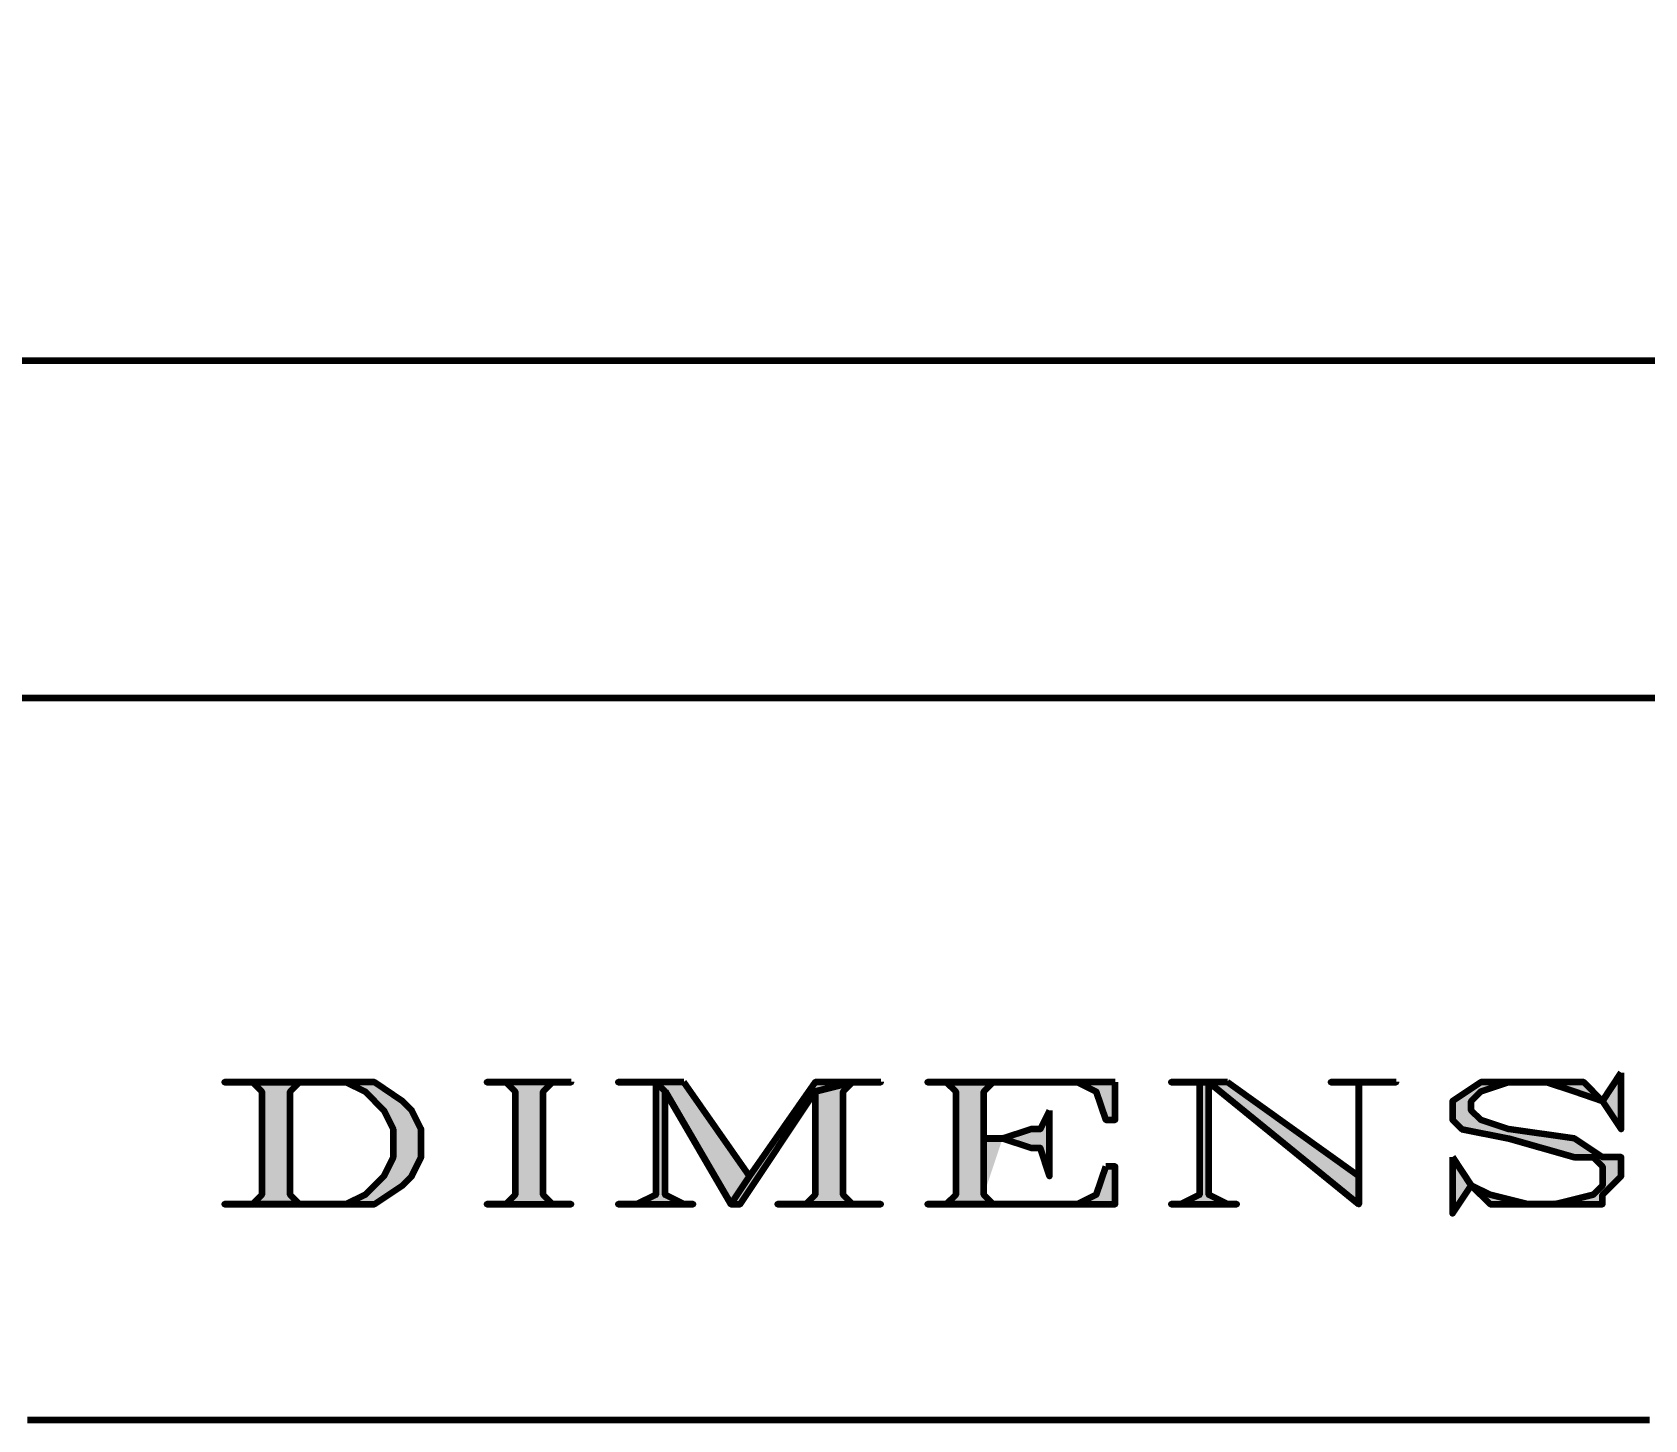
# Model space of a CAD drawing. Header units: inches. Extents: x 16 to 776, y 37 to 575.
# Drawn here: x 269.75 to 298.42, y 261.67 to 286.33 of the extents above; entities that cross this region are included whole.
import ezdxf

# ---------------------------------------------------------------- set-up
doc = ezdxf.new("R2010")
doc.units = ezdxf.units.IN
doc.header["$MEASUREMENT"] = 0
for name, color, linetype, lineweight in [('H', 7, 'CONTINUOUS', 100), ('P', 250, 'CONTINUOUS', 100), ('Text', 250, 'CONTINUOUS', 100)]:
    doc.layers.add(name, color=color, linetype=linetype, lineweight=lineweight)
doc.styles.get("Standard").update_dxf_attribs({"font": 'txt', "width": 0.75})

msp = doc.modelspace()

# ---------------------------------------------------------------- hatches: boundary and pattern name
at = {"layer": 'H', "linetype": 'Continuous'}
for points in [[(298, 267.833), (297.667, 267.333), (298, 266.833)], [(275.333, 267.667), (273.167, 267.667), (273.5, 267.667), (275.333, 267.667), (275.667, 267.5), (276, 267.167), (276.167, 266.833), (276.167, 266.333), (276, 266), (275.667, 265.667), (275.333, 265.5), (274.667, 265.5), (273.5, 265.5), (273.167, 265.5), (275.333, 265.5), (275.833, 265.5), (276.333, 265.833), (276.5, 266), (276.667, 266.333), (276.667, 266.833), (276.5, 267.167), (276.333, 267.333), (275.833, 267.667)], [(273.5, 267.667), (273.667, 267.667), (273.833, 267.5), (273.833, 265.667), (273.667, 265.5), (273.5, 265.5), (274.667, 265.5), (274.5, 265.5), (274.333, 265.667), (274.333, 267.5), (274.5, 267.667), (274.667, 267.667), (275.333, 267.667)], [(279.333, 267.667), (277.833, 267.667), (278, 267.667), (278.167, 267.667), (278.333, 267.5), (278.333, 265.667), (278.167, 265.5), (278, 265.5), (277.833, 265.5), (279.333, 265.5), (279.167, 265.5), (279, 265.5), (278.833, 265.667), (278.833, 267.5), (279, 267.667), (279.167, 267.667)], [(280.833, 267.667), (280.833, 265.667), (280.5, 265.5), (280.167, 265.5), (281.5, 265.5), (281.333, 265.5), (281, 265.667), (281, 267.5)], [(281.333, 267.667), (280.167, 267.667), (280.5, 267.667), (280.833, 267.667), (281, 267.5), (282.167, 265.5), (282.5, 266)], [(284.833, 267.667), (283.667, 267.667), (282.5, 266), (282.167, 265.5), (282.333, 265.5), (283.667, 267.5), (284.333, 267.667), (284.5, 267.667)], [(284.333, 267.667), (283.667, 267.5), (283.667, 265.667), (283.5, 265.5), (283.333, 265.5), (283, 265.5), (284.833, 265.5), (284.5, 265.5), (284.333, 265.5), (284.167, 265.667), (284.167, 267.5)], [(289, 267.667), (285.667, 267.667), (285.833, 267.667), (287.833, 267.667), (288.333, 267.667), (288.667, 267.5), (288.833, 267), (289, 267)], [(290.167, 267.667), (290.5, 267.667), (290.5, 265.667), (290.167, 265.5), (290, 265.5), (291.167, 265.5), (291, 265.5), (290.667, 265.667), (290.667, 267.667)], [(291, 267.667), (290, 267.667), (290.167, 267.667), (290.667, 267.667), (293.333, 265.5), (293.333, 266)], [(294, 267.667), (292.833, 267.667), (293, 267.667), (293.333, 267.667), (293.333, 266), (293.333, 265.5), (293.333, 267.667), (293.833, 267.667)], [(296.833, 267.667), (296.667, 267.667), (297.167, 267.5), (297.667, 267.333), (297.333, 267.667)], [(295, 266.333), (295, 265.333), (295.333, 265.833)], [(288.833, 266.167), (288.667, 265.667), (288.333, 265.5), (287.833, 265.5), (287, 265.5), (285.833, 265.5), (285.667, 265.5), (289, 265.5), (289, 266.167)], [(295.333, 265.833), (295.667, 265.5), (296.333, 265.5), (295.667, 265.667)]]:
    msp.add_hatch(color=0, dxfattribs=at).paths.add_polyline_path(points)
h = msp.add_hatch(color=0, dxfattribs=at)
edge = h.paths.add_edge_path()
edge.add_line((285.833, 267.667), (286, 267.667))
edge.add_line((286, 267.667), (286.167, 267.5))
edge.add_line((286.167, 267.5), (286.167, 265.667))
edge.add_line((286.167, 265.667), (286, 265.5))
edge.add_line((286, 265.5), (285.833, 265.5))
edge.add_line((285.833, 265.5), (287, 265.5))
edge.add_line((287, 265.5), (286.833, 265.5))
edge.add_line((286.833, 265.5), (286.667, 265.667))
edge.add_line((286.667, 265.667), (287, 266.667))
edge.add_line((287, 266.667), (286.667, 266.667))
edge.add_line((286.667, 266.667), (286.667, 267.5))
edge.add_line((286.667, 267.5), (286.833, 267.667))
edge.add_line((286.833, 267.667), (287, 267.667))
edge.add_line((287, 267.667), (287.833, 267.667))
h = msp.add_hatch(color=0, dxfattribs=at)
edge = h.paths.add_edge_path()
edge.add_line((296.833, 267.667), (296, 267.667))
edge.add_line((296, 267.667), (295.5, 267.667))
edge.add_line((295.5, 267.667), (295, 267.333))
edge.add_line((295, 267.333), (295, 267))
edge.add_line((295, 267), (295.167, 266.833))
edge.add_line((295.167, 266.833), (296, 266.667))
edge.add_line((296, 266.667), (297.167, 266.333))
edge.add_line((297.167, 266.333), (297.5, 266.333))
edge.add_line((297.5, 266.333), (297.667, 266.167))
edge.add_line((297.667, 266.167), (297.667, 265.833))
edge.add_line((297.667, 265.833), (297.5, 265.667))
edge.add_line((297.5, 265.667), (296.333, 265.5))
edge.add_line((296.333, 265.5), (296.833, 265.5))
edge.add_line((296.833, 265.5), (297.667, 265.5))
edge.add_line((297.667, 265.5), (297.667, 265.667))
edge.add_line((297.667, 265.667), (298, 266))
edge.add_line((298, 266), (298, 266.333))
edge.add_line((298, 266.333), (297.667, 266.333))
edge.add_line((297.667, 266.333), (297.167, 266.667))
edge.add_line((297.167, 266.667), (296, 266.833))
edge.add_line((296, 266.833), (295.5, 267))
edge.add_line((295.5, 267), (295.333, 267.167))
edge.add_line((295.333, 267.167), (295.333, 267.333))
edge.add_line((295.333, 267.333), (295.5, 267.5))
edge.add_line((295.5, 267.5), (296, 267.667))
edge.add_line((296, 267.667), (296.667, 267.667))
h = msp.add_hatch(color=0, dxfattribs=at)
edge = h.paths.add_edge_path()
edge.add_line((287.833, 267.167), (287.667, 266.833))
edge.add_line((287.667, 266.833), (287.5, 266.833))
edge.add_line((287.5, 266.833), (286.667, 266.667))
edge.add_line((286.667, 266.667), (287, 266.667))
edge.add_line((287, 266.667), (287.5, 266.5))
edge.add_line((287.5, 266.5), (287.667, 266.5))
edge.add_line((287.667, 266.5), (287.833, 266))

# ---------------------------------------------------------------- linework, layer by layer
at = {"layer": 'P', "color": 0, "linetype": 'Continuous'}
for points in [[(236.167, 280.5), (347, 280.5)], [(236.167, 274.5), (323, 274.5)], [(298, 267.833), (297.667, 267.333), (297.667, 267.333), (298, 266.833), (298, 267.833)], [(275.333, 267.667), (273.167, 267.667), (273.167, 267.667), (273.5, 267.667), (275.333, 267.667), (275.667, 267.5), (276, 267.167), (276.167, 266.833), (276.167, 266.333), (276, 266), (275.667, 265.667), (275.333, 265.5), (274.667, 265.5), (273.5, 265.5), (273.167, 265.5), (273.167, 265.5), (275.333, 265.5), (275.833, 265.5), (276.333, 265.833), (276.5, 266), (276.667, 266.333), (276.667, 266.833), (276.5, 267.167), (276.333, 267.333), (275.833, 267.667), (275.333, 267.667)], [(273.5, 267.667), (273.667, 267.667), (273.833, 267.5), (273.833, 265.667), (273.667, 265.5), (273.5, 265.5), (274.667, 265.5), (274.5, 265.5), (274.333, 265.667), (274.333, 267.5), (274.5, 267.667), (274.667, 267.667), (275.333, 267.667), (273.5, 267.667)], [(279.333, 267.667), (277.833, 267.667), (277.833, 267.667), (278, 267.667), (278.167, 267.667), (278.333, 267.5), (278.333, 265.667), (278.167, 265.5), (278, 265.5), (277.833, 265.5), (277.833, 265.5), (279.333, 265.5), (279.333, 265.5), (279.167, 265.5), (279, 265.5), (278.833, 265.667), (278.833, 267.5), (279, 267.667), (279.167, 267.667), (279.333, 267.667), (279.333, 267.667)], [(280.833, 267.667), (280.833, 265.667), (280.5, 265.5), (280.167, 265.5), (280.167, 265.5), (281.5, 265.5), (281.5, 265.5), (281.333, 265.5), (281, 265.667), (281, 267.5), (280.833, 267.667)], [(281.333, 267.667), (280.167, 267.667), (280.167, 267.667), (280.5, 267.667), (280.833, 267.667), (281, 267.5), (282.167, 265.5), (282.5, 266), (281.333, 267.667)], [(284.833, 267.667), (283.667, 267.667), (282.5, 266), (282.167, 265.5), (282.333, 265.5), (283.667, 267.5), (284.333, 267.667), (284.5, 267.667), (284.833, 267.667), (284.833, 267.667)], [(284.333, 267.667), (283.667, 267.5), (283.667, 265.667), (283.5, 265.5), (283.333, 265.5), (283, 265.5), (283, 265.5), (284.833, 265.5), (284.833, 265.5), (284.5, 265.5), (284.333, 265.5), (284.167, 265.667), (284.167, 267.5), (284.333, 267.667)], [(289, 267.667), (285.667, 267.667), (285.667, 267.667), (285.833, 267.667), (287.833, 267.667), (288.333, 267.667), (288.667, 267.5), (288.667, 267.5), (288.833, 267), (289, 267), (289, 267.667)], [(285.833, 267.667), (286, 267.667), (286.167, 267.5), (286.167, 265.667), (286, 265.5), (285.833, 265.5), (287, 265.5), (286.833, 265.5), (286.667, 265.667), (286.667, 266.667), (287, 266.667), (286.667, 266.667), (286.667, 267.5), (286.833, 267.667), (287, 267.667), (287.833, 267.667), (285.833, 267.667)], [(290.167, 267.667), (290.5, 267.667), (290.5, 265.667), (290.167, 265.5), (290, 265.5), (290, 265.5), (291.167, 265.5), (291.167, 265.5), (291, 265.5), (290.667, 265.667), (290.667, 267.667), (290.167, 267.667)], [(291, 267.667), (290, 267.667), (290, 267.667), (290.167, 267.667), (290.667, 267.667), (293.333, 265.5), (293.333, 266), (291, 267.667)], [(294, 267.667), (292.833, 267.667), (292.833, 267.667), (293, 267.667), (293.333, 267.667), (293.333, 266), (293.333, 265.5), (293.333, 265.5), (293.333, 267.667), (293.833, 267.667), (294, 267.667), (294, 267.667)], [(296.833, 267.667), (296, 267.667), (295.5, 267.667), (295, 267.333), (295, 267), (295.167, 266.833), (296, 266.667), (297.167, 266.333), (297.5, 266.333), (297.667, 266.167), (297.667, 265.833), (297.5, 265.667), (296.833, 265.5), (296.333, 265.5), (296.333, 265.5), (296.833, 265.5), (297.667, 265.5), (297.667, 265.667), (298, 266), (298, 266.333), (297.667, 266.333), (297.167, 266.667), (296, 266.833), (295.5, 267), (295.333, 267.167), (295.333, 267.333), (295.5, 267.5), (296, 267.667), (296.667, 267.667), (296.833, 267.667)], [(296.833, 267.667), (296.667, 267.667), (297.167, 267.5), (297.667, 267.333), (297.667, 267.333), (297.333, 267.667), (296.833, 267.667)], [(287.833, 267.167), (287.667, 266.833), (287.5, 266.833), (287, 266.667), (286.667, 266.667), (287, 266.667), (287.5, 266.5), (287.667, 266.5), (287.833, 266), (287.833, 267.167)], [(295, 266.333), (295, 265.333), (295.333, 265.833), (295.333, 265.833), (295, 266.333)], [(288.833, 266.167), (288.667, 265.667), (288.667, 265.667), (288.333, 265.5), (287.833, 265.5), (287, 265.5), (285.833, 265.5), (285.667, 265.5), (285.667, 265.5), (289, 265.5), (289, 266.167), (288.833, 266.167)], [(295.333, 265.833), (295.333, 265.833), (295.667, 265.5), (296.333, 265.5), (296.333, 265.5), (295.667, 265.667), (295.333, 265.833)], [(269.667, 261.667), (269.833, 261.667)], [(269.833, 261.667), (269.833, 261.667)], [(269.833, 261.667), (269.833, 261.667)], [(269.833, 261.667), (270, 261.667)], [(269.833, 261.667), (270, 261.667)], [(270, 261.667), (270.167, 261.667)], [(270, 261.667), (270.167, 261.667)], [(270.167, 261.667), (270.167, 261.667)], [(270.167, 261.667), (270.333, 261.667)], [(270.167, 261.667), (270.333, 261.667)], [(270.333, 261.667), (270.5, 261.667)], [(270.333, 261.667), (270.5, 261.667)], [(270.5, 261.667), (270.667, 261.667)], [(270.5, 261.667), (270.667, 261.667)], [(270.667, 261.667), (270.667, 261.667)], [(270.667, 261.667), (270.667, 261.667)], [(270.667, 261.667), (270.833, 261.667)], [(270.833, 261.667), (271, 261.667)], [(270.833, 261.667), (271, 261.667)], [(271, 261.667), (271, 261.667)], [(271, 261.667), (271, 261.667)], [(271, 261.667), (271.167, 261.667)], [(271, 261.667), (271.167, 261.667)], [(271.167, 261.667), (271.333, 261.667)], [(271.333, 261.667), (271.5, 261.667)], [(271.333, 261.667), (271.5, 261.667)], [(271.5, 261.667), (271.5, 261.667)], [(271.5, 261.667), (271.5, 261.667)], [(271.5, 261.667), (271.667, 261.667)], [(271.5, 261.667), (271.667, 261.667)], [(271.667, 261.667), (271.833, 261.667)], [(271.833, 261.667), (272, 261.667)], [(271.833, 261.667), (272, 261.667)], [(272, 261.667), (272, 261.667)], [(272, 261.667), (272, 261.667)], [(272, 261.667), (272.167, 261.667)], [(272, 261.667), (272.167, 261.667)], [(272.167, 261.667), (272.333, 261.667)], [(272.167, 261.667), (272.333, 261.667)], [(272.333, 261.667), (272.333, 261.667)], [(272.333, 261.667), (272.5, 261.667)], [(272.333, 261.667), (272.5, 261.667)], [(272.5, 261.667), (272.667, 261.667)], [(272.5, 261.667), (272.667, 261.667)], [(272.667, 261.667), (272.833, 261.667)], [(272.667, 261.667), (272.833, 261.667)], [(272.833, 261.667), (272.833, 261.667)], [(272.833, 261.667), (273, 261.667)], [(272.833, 261.667), (273, 261.667)], [(273, 261.667), (273.167, 261.667)], [(273, 261.667), (273.167, 261.667)], [(273.167, 261.667), (273.167, 261.667)], [(273.167, 261.667), (273.167, 261.667)], [(273.167, 261.667), (273.333, 261.667)], [(273.333, 261.667), (273.5, 261.667)], [(273.333, 261.667), (273.5, 261.667)], [(273.5, 261.667), (273.667, 261.667)], [(273.5, 261.667), (273.667, 261.667)], [(273.667, 261.667), (273.667, 261.667)], [(273.667, 261.667), (273.667, 261.667)], [(273.667, 261.667), (273.833, 261.667)], [(273.833, 261.667), (274, 261.667)], [(273.833, 261.667), (274, 261.667)], [(274, 261.667), (274, 261.667)], [(274, 261.667), (274, 261.667)], [(274, 261.667), (274.167, 261.667)], [(274, 261.667), (274.167, 261.667)], [(274.167, 261.667), (274.333, 261.667)], [(274.167, 261.667), (274.333, 261.667)], [(274.333, 261.667), (274.5, 261.667)], [(274.333, 261.667), (274.5, 261.667)], [(274.5, 261.667), (274.5, 261.667)], [(274.5, 261.667), (274.667, 261.667)], [(274.5, 261.667), (274.667, 261.667)], [(274.667, 261.667), (274.833, 261.667)], [(274.667, 261.667), (274.833, 261.667)], [(274.833, 261.667), (275, 261.667)], [(274.833, 261.667), (275, 261.667)], [(275, 261.667), (275, 261.667)], [(275, 261.667), (275.167, 261.667)], [(275, 261.667), (275.167, 261.667)], [(275.167, 261.667), (275.333, 261.667)], [(275.167, 261.667), (275.333, 261.667)], [(275.333, 261.667), (275.333, 261.667)], [(275.333, 261.667), (275.333, 261.667)], [(275.333, 261.667), (275.5, 261.667)], [(275.5, 261.667), (275.667, 261.667)], [(275.5, 261.667), (275.667, 261.667)], [(275.667, 261.667), (275.833, 261.667)], [(275.667, 261.667), (275.833, 261.667)], [(275.833, 261.667), (275.833, 261.667)], [(275.833, 261.667), (275.833, 261.667)], [(275.833, 261.667), (276, 261.667)], [(276, 261.667), (276.167, 261.667)], [(276, 261.667), (276.167, 261.667)], [(276.167, 261.667), (276.167, 261.667)], [(276.167, 261.667), (276.167, 261.667)], [(276.167, 261.667), (276.333, 261.667)], [(276.167, 261.667), (276.333, 261.667)], [(276.333, 261.667), (276.5, 261.667)], [(276.333, 261.667), (276.5, 261.667)], [(276.5, 261.667), (276.667, 261.667)], [(276.667, 261.667), (276.667, 261.667)], [(276.667, 261.667), (276.667, 261.667)], [(276.667, 261.667), (276.833, 261.667)], [(276.667, 261.667), (276.833, 261.667)], [(276.833, 261.667), (277, 261.667)], [(276.833, 261.667), (277, 261.667)], [(277, 261.667), (277, 261.667)], [(277, 261.667), (277.167, 261.667)], [(277, 261.667), (277.167, 261.667)], [(277.167, 261.667), (277.333, 261.667)], [(277.167, 261.667), (277.333, 261.667)], [(277.333, 261.667), (277.5, 261.667)], [(277.333, 261.667), (277.5, 261.667)], [(277.5, 261.667), (277.5, 261.667)], [(277.5, 261.667), (277.667, 261.667)], [(277.5, 261.667), (277.667, 261.667)], [(277.667, 261.667), (277.833, 261.667)], [(277.667, 261.667), (277.833, 261.667)], [(277.833, 261.667), (278, 261.667)], [(277.833, 261.667), (278, 261.667)], [(278, 261.667), (278, 261.667)], [(278, 261.667), (278.167, 261.667)], [(278, 261.667), (278.167, 261.667)], [(278.167, 261.667), (278.333, 261.667)], [(278.167, 261.667), (278.333, 261.667)], [(278.333, 261.667), (278.333, 261.667)], [(278.333, 261.667), (278.333, 261.667)], [(278.333, 261.667), (278.5, 261.667)], [(278.333, 261.667), (278.5, 261.667)], [(278.5, 261.667), (278.667, 261.667)], [(278.667, 261.667), (278.833, 261.667)], [(278.667, 261.667), (278.833, 261.667)], [(278.833, 261.667), (278.833, 261.667)], [(278.833, 261.667), (278.833, 261.667)], [(278.833, 261.667), (279, 261.667)], [(278.833, 261.667), (279, 261.667)], [(279, 261.667), (279.167, 261.667)], [(279.167, 261.667), (279.167, 261.667)], [(279.167, 261.667), (279.167, 261.667)], [(279.167, 261.667), (279.333, 261.667)], [(279.167, 261.667), (279.333, 261.667)], [(279.333, 261.667), (279.5, 261.667)], [(279.333, 261.667), (279.5, 261.667)], [(279.5, 261.667), (279.667, 261.667)], [(279.667, 261.667), (279.667, 261.667)], [(279.667, 261.667), (279.667, 261.667)], [(279.667, 261.667), (279.833, 261.667)], [(279.667, 261.667), (279.833, 261.667)], [(279.833, 261.667), (280, 261.667)], [(279.833, 261.667), (280, 261.667)], [(280, 261.667), (280, 261.667)], [(280, 261.667), (280.167, 261.667)], [(280, 261.667), (280.167, 261.667)], [(280.167, 261.667), (280.333, 261.667)], [(280.167, 261.667), (280.333, 261.667)], [(280.333, 261.667), (280.5, 261.667)], [(280.333, 261.667), (280.5, 261.667)], [(280.5, 261.667), (280.5, 261.667)], [(280.5, 261.667), (280.5, 261.667)], [(280.5, 261.667), (280.667, 261.667)], [(280.5, 261.667), (280.667, 261.667)], [(280.667, 261.667), (280.833, 261.667)], [(280.833, 261.667), (281, 261.667)], [(280.833, 261.667), (281, 261.667)], [(281, 261.667), (281, 261.667)], [(281, 261.667), (281, 261.667)], [(281, 261.667), (281.167, 261.667)], [(281, 261.667), (281.167, 261.667)], [(281.167, 261.667), (281.333, 261.667)], [(281.333, 261.667), (281.333, 261.667)], [(281.333, 261.667), (281.333, 261.667)], [(281.333, 261.667), (281.5, 261.667)], [(281.333, 261.667), (281.5, 261.667)], [(281.5, 261.667), (281.667, 261.667)], [(281.667, 261.667), (281.833, 261.667)], [(281.667, 261.667), (281.833, 261.667)], [(281.833, 261.667), (281.833, 261.667)], [(281.833, 261.667), (281.833, 261.667)], [(281.833, 261.667), (282, 261.667)], [(281.833, 261.667), (282, 261.667)], [(282, 261.667), (282.167, 261.667)], [(282, 261.667), (282.167, 261.667)], [(282.167, 261.667), (282.167, 261.667)], [(282.167, 261.667), (282.333, 261.667)], [(282.167, 261.667), (282.333, 261.667)], [(282.333, 261.667), (282.5, 261.667)], [(282.333, 261.667), (282.5, 261.667)], [(282.5, 261.667), (282.667, 261.667)], [(282.5, 261.667), (282.667, 261.667)], [(282.667, 261.667), (282.667, 261.667)], [(282.667, 261.667), (282.667, 261.667)], [(282.667, 261.667), (282.833, 261.667)], [(282.833, 261.667), (283, 261.667)], [(282.833, 261.667), (283, 261.667)], [(283, 261.667), (283, 261.667)], [(283, 261.667), (283, 261.667)], [(283, 261.667), (283.167, 261.667)], [(283, 261.667), (283.167, 261.667)], [(283.167, 261.667), (283.333, 261.667)], [(283.333, 261.667), (283.5, 261.667)], [(283.333, 261.667), (283.5, 261.667)], [(283.5, 261.667), (283.5, 261.667)], [(283.5, 261.667), (283.5, 261.667)], [(283.5, 261.667), (283.667, 261.667)], [(283.5, 261.667), (283.667, 261.667)], [(283.667, 261.667), (283.833, 261.667)], [(283.833, 261.667), (284, 261.667)], [(283.833, 261.667), (284, 261.667)], [(284, 261.667), (284, 261.667)], [(284, 261.667), (284, 261.667)], [(284, 261.667), (284.167, 261.667)], [(284, 261.667), (284.167, 261.667)], [(284.167, 261.667), (284.333, 261.667)], [(284.167, 261.667), (284.333, 261.667)], [(284.333, 261.667), (284.333, 261.667)], [(284.333, 261.667), (284.5, 261.667)], [(284.333, 261.667), (284.5, 261.667)], [(284.5, 261.667), (284.667, 261.667)], [(284.5, 261.667), (284.667, 261.667)], [(284.667, 261.667), (284.833, 261.667)], [(284.667, 261.667), (284.833, 261.667)], [(284.833, 261.667), (284.833, 261.667)], [(284.833, 261.667), (285, 261.667)], [(284.833, 261.667), (285, 261.667)], [(285, 261.667), (285.167, 261.667)], [(285, 261.667), (285.167, 261.667)], [(285.167, 261.667), (285.167, 261.667)], [(285.167, 261.667), (285.167, 261.667)], [(285.167, 261.667), (285.333, 261.667)], [(285.333, 261.667), (285.5, 261.667)], [(285.333, 261.667), (285.5, 261.667)], [(285.5, 261.667), (285.667, 261.667)], [(285.5, 261.667), (285.667, 261.667)], [(285.667, 261.667), (285.667, 261.667)], [(285.667, 261.667), (285.667, 261.667)], [(285.667, 261.667), (285.833, 261.667)], [(285.833, 261.667), (286, 261.667)], [(285.833, 261.667), (286, 261.667)], [(286, 261.667), (286, 261.667)], [(286, 261.667), (286, 261.667)], [(286, 261.667), (286.167, 261.667)], [(286, 261.667), (286.167, 261.667)], [(286.167, 261.667), (286.333, 261.667)], [(286.167, 261.667), (286.333, 261.667)], [(286.333, 261.667), (286.5, 261.667)], [(286.5, 261.667), (286.5, 261.667)], [(286.5, 261.667), (286.5, 261.667)], [(286.5, 261.667), (286.667, 261.667)], [(286.5, 261.667), (286.667, 261.667)], [(286.667, 261.667), (286.833, 261.667)], [(286.667, 261.667), (286.833, 261.667)], [(286.833, 261.667), (287, 261.667)], [(287, 261.667), (287, 261.667)], [(287, 261.667), (287, 261.667)], [(287, 261.667), (287.167, 261.667)], [(287, 261.667), (287.167, 261.667)], [(287.167, 261.667), (287.333, 261.667)], [(287.167, 261.667), (287.333, 261.667)], [(287.333, 261.667), (287.333, 261.667)], [(287.333, 261.667), (287.5, 261.667)], [(287.333, 261.667), (287.5, 261.667)], [(287.5, 261.667), (287.667, 261.667)], [(287.5, 261.667), (287.667, 261.667)], [(287.667, 261.667), (287.833, 261.667)], [(287.667, 261.667), (287.833, 261.667)], [(287.833, 261.667), (287.833, 261.667)], [(287.833, 261.667), (288, 261.667)], [(287.833, 261.667), (288, 261.667)], [(288, 261.667), (288.167, 261.667)], [(288, 261.667), (288.167, 261.667)], [(288.167, 261.667), (288.167, 261.667)], [(288.167, 261.667), (288.167, 261.667)], [(288.167, 261.667), (288.333, 261.667)], [(288.167, 261.667), (288.333, 261.667)], [(288.333, 261.667), (288.5, 261.667)], [(288.333, 261.667), (288.5, 261.667)], [(288.5, 261.667), (288.667, 261.667)], [(288.667, 261.667), (288.667, 261.667)], [(288.667, 261.667), (288.667, 261.667)], [(288.667, 261.667), (288.833, 261.667)], [(288.667, 261.667), (288.833, 261.667)], [(288.833, 261.667), (289, 261.667)], [(288.833, 261.667), (289, 261.667)], [(289, 261.667), (289, 261.667)], [(289, 261.667), (289.167, 261.667)], [(289, 261.667), (289.167, 261.667)], [(289.167, 261.667), (289.333, 261.667)], [(289.167, 261.667), (289.333, 261.667)], [(289.333, 261.667), (289.5, 261.667)], [(289.333, 261.667), (289.5, 261.667)], [(289.5, 261.667), (289.5, 261.667)], [(289.5, 261.667), (289.667, 261.667)], [(289.5, 261.667), (289.667, 261.667)], [(289.667, 261.667), (289.833, 261.667)], [(289.667, 261.667), (289.833, 261.667)], [(289.833, 261.667), (290, 261.667)], [(289.833, 261.667), (290, 261.667)], [(290, 261.667), (290, 261.667)], [(290, 261.667), (290.167, 261.667)], [(290, 261.667), (290.167, 261.667)], [(290.167, 261.667), (290.333, 261.667)], [(290.167, 261.667), (290.333, 261.667)], [(290.333, 261.667), (290.333, 261.667)], [(290.333, 261.667), (290.333, 261.667)], [(290.333, 261.667), (290.5, 261.667)], [(290.333, 261.667), (290.5, 261.667)], [(290.5, 261.667), (290.667, 261.667)], [(290.667, 261.667), (290.833, 261.667)], [(290.667, 261.667), (290.833, 261.667)], [(290.833, 261.667), (290.833, 261.667)], [(290.833, 261.667), (290.833, 261.667)], [(290.833, 261.667), (291, 261.667)], [(290.833, 261.667), (291, 261.667)], [(291, 261.667), (291.167, 261.667)], [(291.167, 261.667), (291.167, 261.667)], [(291.167, 261.667), (291.167, 261.667)], [(291.167, 261.667), (291.333, 261.667)], [(291.167, 261.667), (291.333, 261.667)], [(291.333, 261.667), (291.5, 261.667)], [(291.333, 261.667), (291.5, 261.667)], [(291.5, 261.667), (291.667, 261.667)], [(291.667, 261.667), (291.667, 261.667)], [(291.667, 261.667), (291.667, 261.667)], [(291.667, 261.667), (291.833, 261.667)], [(291.667, 261.667), (291.833, 261.667)], [(291.833, 261.667), (292, 261.667)], [(291.833, 261.667), (292, 261.667)], [(292, 261.667), (292, 261.667)], [(292, 261.667), (292.167, 261.667)], [(292, 261.667), (292.167, 261.667)], [(292.167, 261.667), (292.333, 261.667)], [(292.167, 261.667), (292.333, 261.667)], [(292.333, 261.667), (292.5, 261.667)], [(292.333, 261.667), (292.5, 261.667)], [(292.5, 261.667), (292.5, 261.667)], [(292.5, 261.667), (292.5, 261.667)], [(292.5, 261.667), (292.667, 261.667)], [(292.667, 261.667), (292.833, 261.667)], [(292.667, 261.667), (292.833, 261.667)], [(292.833, 261.667), (293, 261.667)], [(292.833, 261.667), (293, 261.667)], [(293, 261.667), (293, 261.667)], [(293, 261.667), (293, 261.667)], [(293, 261.667), (293.167, 261.667)], [(293.167, 261.667), (293.333, 261.667)], [(293.167, 261.667), (293.333, 261.667)], [(293.333, 261.667), (293.333, 261.667)], [(293.333, 261.667), (293.333, 261.667)], [(293.333, 261.667), (293.5, 261.667)], [(293.333, 261.667), (293.5, 261.667)], [(293.5, 261.667), (293.667, 261.667)], [(293.667, 261.667), (293.833, 261.667)], [(293.667, 261.667), (293.833, 261.667)], [(293.833, 261.667), (293.833, 261.667)], [(293.833, 261.667), (293.833, 261.667)], [(293.833, 261.667), (294, 261.667)], [(293.833, 261.667), (294, 261.667)], [(294, 261.667), (294.167, 261.667)], [(294, 261.667), (294.167, 261.667)], [(294.167, 261.667), (294.167, 261.667)], [(294.167, 261.667), (294.333, 261.667)], [(294.167, 261.667), (294.333, 261.667)], [(294.333, 261.667), (294.5, 261.667)], [(294.333, 261.667), (294.5, 261.667)], [(294.5, 261.667), (294.667, 261.667)], [(294.5, 261.667), (294.667, 261.667)], [(294.667, 261.667), (294.667, 261.667)], [(294.667, 261.667), (294.833, 261.667)], [(294.667, 261.667), (294.833, 261.667)], [(294.833, 261.667), (295, 261.667)], [(294.833, 261.667), (295, 261.667)], [(295, 261.667), (295, 261.667)], [(295, 261.667), (295, 261.667)], [(295, 261.667), (295.167, 261.667)], [(295.167, 261.667), (295.333, 261.667)], [(295.167, 261.667), (295.333, 261.667)], [(295.333, 261.667), (295.5, 261.667)], [(295.333, 261.667), (295.5, 261.667)], [(295.5, 261.667), (295.5, 261.667)], [(295.5, 261.667), (295.5, 261.667)], [(295.5, 261.667), (295.667, 261.667)], [(295.667, 261.667), (295.833, 261.667)], [(295.667, 261.667), (295.833, 261.667)], [(295.833, 261.667), (296, 261.667)], [(295.833, 261.667), (296, 261.667)], [(296, 261.667), (296, 261.667)], [(296, 261.667), (296, 261.667)], [(296, 261.667), (296.167, 261.667)], [(296, 261.667), (296.167, 261.667)], [(296.167, 261.667), (296.333, 261.667)], [(296.167, 261.667), (296.333, 261.667)], [(296.333, 261.667), (296.333, 261.667)], [(296.333, 261.667), (296.5, 261.667)], [(296.333, 261.667), (296.5, 261.667)], [(296.5, 261.667), (296.667, 261.667)], [(296.5, 261.667), (296.667, 261.667)], [(296.667, 261.667), (296.833, 261.667)], [(296.667, 261.667), (296.833, 261.667)], [(296.833, 261.667), (296.833, 261.667)], [(296.833, 261.667), (297, 261.667)], [(296.833, 261.667), (297, 261.667)], [(297, 261.667), (297.167, 261.667)], [(297, 261.667), (297.167, 261.667)], [(297.167, 261.667), (297.167, 261.667)], [(297.167, 261.667), (297.167, 261.667)], [(297.167, 261.667), (297.333, 261.667)], [(297.333, 261.667), (297.5, 261.667)], [(297.333, 261.667), (297.5, 261.667)], [(297.5, 261.667), (297.667, 261.667)], [(297.5, 261.667), (297.667, 261.667)], [(297.667, 261.667), (297.667, 261.667)], [(297.667, 261.667), (297.667, 261.667)], [(297.667, 261.667), (297.833, 261.667)], [(297.833, 261.667), (298, 261.667)], [(297.833, 261.667), (298, 261.667)], [(298, 261.667), (298, 261.667)], [(298, 261.667), (298, 261.667)], [(298, 261.667), (298.167, 261.667)], [(298, 261.667), (298.167, 261.667)], [(298.167, 261.667), (298.333, 261.667)], [(298.167, 261.667), (298.333, 261.667)], [(298.333, 261.667), (298.5, 261.667)]]:
    msp.add_lwpolyline(points, dxfattribs=at)

# ---------------------------------------------------------------- texts
at = {"layer": 'Text', "color": 0, "linetype": 'Continuous', "char_height": 4.33333, "attachment_point": 4}
for insert in [(269.833, 286.333), (273.667, 286.333), (277, 286.333), (281, 286.333), (284.833, 286.333), (288.5, 286.333), (292.833, 286.333), (296.333, 286.333), (271.167, 280.333), (274.667, 280.333), (278.167, 280.333), (282, 280.333), (286.333, 280.333), (290.167, 280.333), (293.833, 280.333), (297.833, 280.333)]:
    msp.add_mtext('{\\fCIDFont+ F2|b0|i0|c1|p15;}', dxfattribs=dict(at, insert=insert))

doc.saveas('drawing.dxf')
